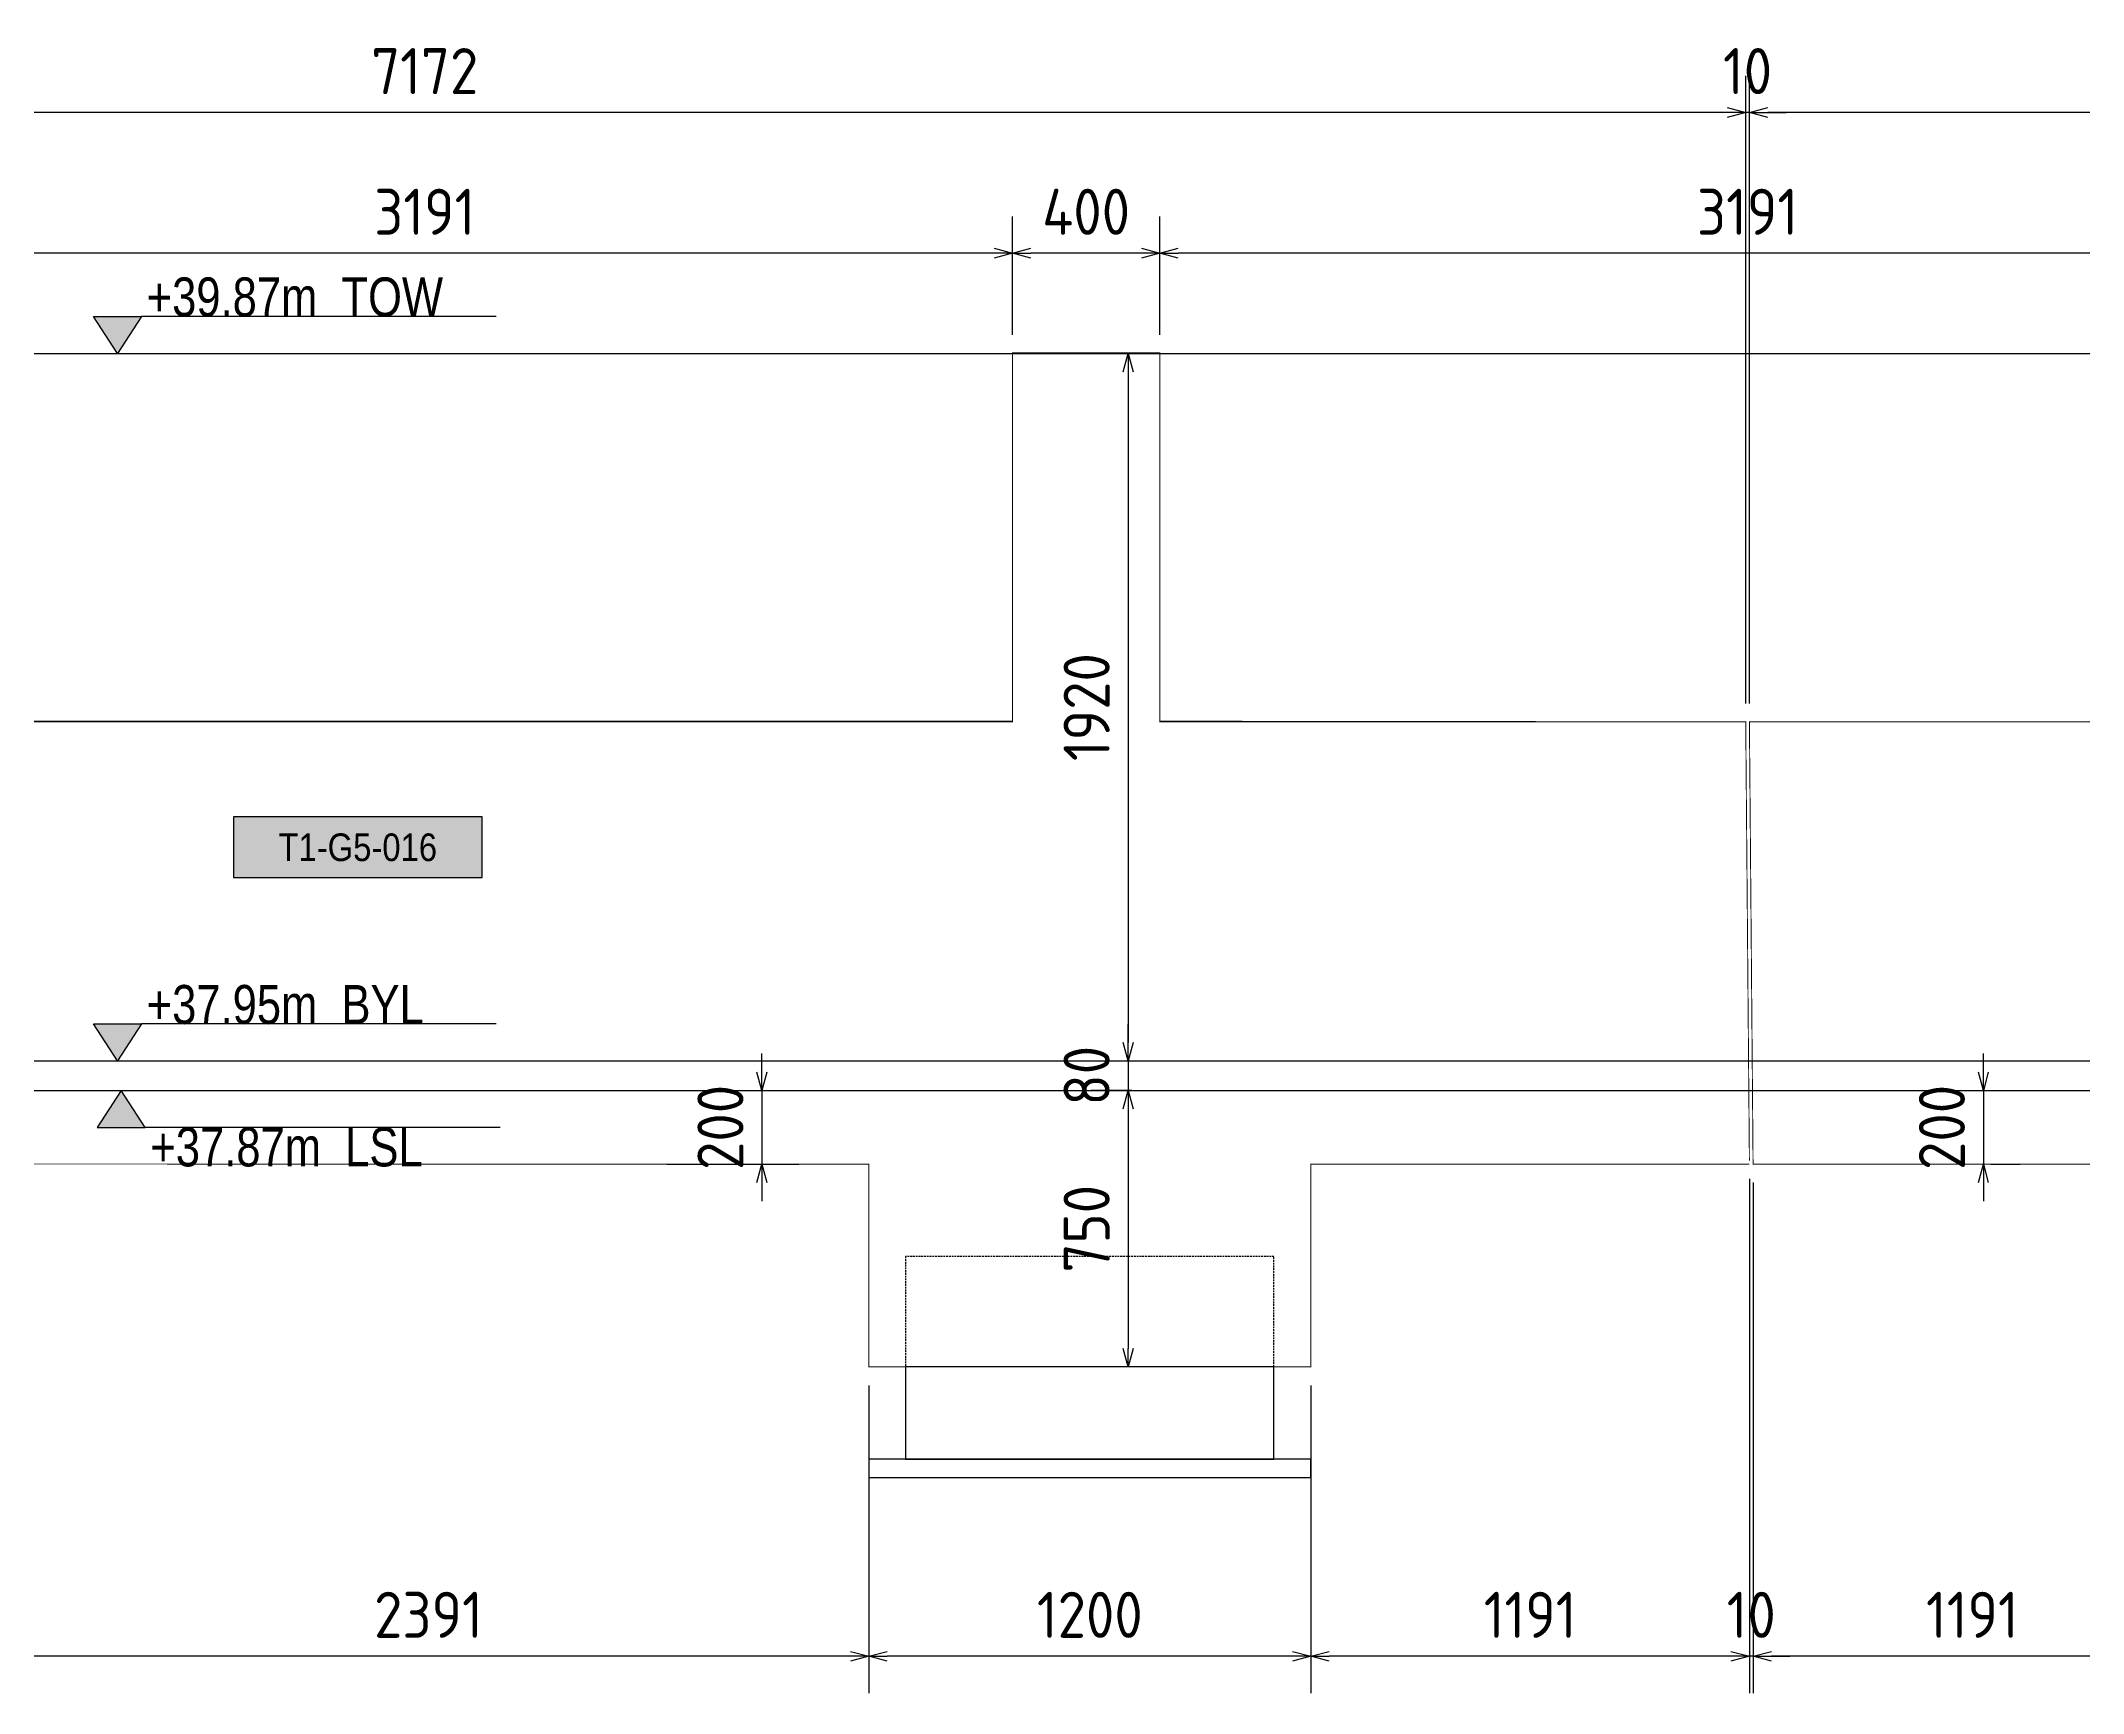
# Model space of a CAD drawing. Header units: centimetres. Extents: x -6122352 to 4157695, y -1694241 to 1947892.
# Drawn here: x 3355659 to 3361203, y 30705 to 35189 of the extents above; entities that cross this region are included whole.
import ezdxf
from ezdxf.enums import TextEntityAlignment as Align

# ---------------------------------------------------------------- set-up
doc = ezdxf.new("R2010")
doc.units = ezdxf.units.CM
doc.header["$MEASUREMENT"] = 0
doc.header["$PDMODE"] = 66
doc.header["$PDSIZE"] = 100
doc.linetypes.add('23585-XR-AR-END-SETTING OUT PLAN$0$HIDDEN', pattern=[0.375, 0.25, -0.125])
doc.linetypes.add('DASHED2', pattern=[0.375, 0.25, -0.125])
for name, color, linetype in [('0-T1-NEW', 7, 'Continuous'), ('00-MI-DIM', 7, 'Continuous'), ('@MI-TYPE-01', 30, 'Continuous'), ('@MI-TYPE-02', 6, 'Continuous'), ('JML-Dimension', 1, 'Continuous'), ('PANEL-TAGS', 7, 'Continuous'), ('SECTION', 130, 'Continuous')]:
    doc.layers.add(name, color=color, linetype=linetype)
doc.styles.add('PANELTAG_STYLE', font='arial.ttf')
doc.styles.add('Schueco-BEMSTIL', font='isocpeur.ttf', dxfattribs={"width": 0.9})
doc.styles.add('txt-Pisa-std', font='arial.ttf', dxfattribs={"width": 0.8})
doc.dimstyles.new('MI- JWC-TXT-2.5 MM', dxfattribs={"dimscale": 1.5, "dimtxt": 2.5, "dimasz": 1, "dimexe": 2, "dimexo": 1, "dimgap": 1, "dimtad": 1, "dimdec": 0, "dimdsep": 46, "dimtxsty": 'Schueco-BEMSTIL', "dimblk": 'OPEN30', "dimcen": 0, "dimdle": 2, "dimclrd": 140, "dimclre": 8, "dimclrt": 40, "dimadec": 0, "dimazin": 2, "dimtfac": 1, "dimtdec": 0, "dimtix": 1, "dimtmove": 2, "dimatfit": 3, "dimldrblk": 'OPEN', "dimfxl": 2, "dimlwd": -1, "dimlwe": -1, "dimarcsym": 0})

# ---------------------------------------------------------------- blocks, each defined once
blk = doc.blocks.new('_Open30')
at = {"color": 0, "linetype": 'ByBlock', "lineweight": -2}
for p, q in [((-1, 0.26794919), (0, 0)), ((0, 0), (-1, -0.26794919)), ((0, 0), (-1, 0))]:
    blk.add_line(p, q, dxfattribs=at)
blk = doc.blocks.new('*D2712')
at = {"layer": '00-MI-DIM', "color": 8, "transparency": 16777216}
for p, q in [((3358696.179492579, 34390.94210839086), (3358696.179492579, 34712.5677572122)), ((3361887.303553165, 34390.94210867603), (3361887.303553165, 34712.5677572122))]:
    blk.add_line(p, q, dxfattribs=at)
at = {"layer": '00-MI-DIM', "color": 140, "transparency": 16777216}
blk.add_line((3361837.303553165, 34612.5677572122), (3358746.179492579, 34612.5677572122), dxfattribs=at)
at = {"layer": 'Defpoints', "color": 0, "transparency": 16777216}
for p in [(3358696.179492579, 34612.5677572122), (3358696.179492579, 34340.94210839086), (3361887.303553165, 34340.94210867603)]:
    blk.add_point(p, dxfattribs=at)
at = {"layer": '00-MI-DIM', "color": 140, "transparency": 16777216, "xscale": 50, "yscale": 50, "zscale": 50, "rotation": 180}
blk.add_blockref('_Open30', (3358696.179492579, 34612.5677572122), dxfattribs=at)
at = {"layer": '00-MI-DIM', "color": 140, "transparency": 16777216, "xscale": 50, "yscale": 50, "zscale": 50}
blk.add_blockref('_Open30', (3361887.303553165, 34612.5677572122), dxfattribs=at)
at = {"layer": '00-MI-DIM', "color": 40, "transparency": 16777216, "insert": (3360291.741522872, 34725.0677572122), "char_height": 125, "attachment_point": 5, "style": 'Schueco-BEMSTIL'}
blk.add_mtext('3191', dxfattribs=at)
blk = doc.blocks.new('_Open')
at = {"color": 0, "linetype": 'ByBlock', "lineweight": -2}
for p, q in [((-1, 0.1666666666666667), (0, 0)), ((-1, -0.1666666666666667), (0, 0)), ((0, 0), (-1, 0))]:
    blk.add_line(p, q, dxfattribs=at)
blk = doc.blocks.new('*D2713')
at = {"layer": '00-MI-DIM', "color": 8, "transparency": 16777216}
for p, q in [((3358296.179492586, 34390.94210832754), (3358296.179492586, 34712.5677572122)), ((3358696.179492579, 34390.94210839086), (3358696.179492579, 34712.5677572122))]:
    blk.add_line(p, q, dxfattribs=at)
at = {"layer": '00-MI-DIM', "color": 140, "transparency": 16777216}
blk.add_line((3358646.179492579, 34612.5677572122), (3358346.179492586, 34612.5677572122), dxfattribs=at)
at = {"layer": 'Defpoints', "color": 0, "transparency": 16777216}
for p in [(3358296.179492586, 34612.5677572122), (3358296.179492586, 34340.94210832754), (3358696.179492579, 34340.94210839086)]:
    blk.add_point(p, dxfattribs=at)
at = {"layer": '00-MI-DIM', "color": 140, "transparency": 16777216, "xscale": 50, "yscale": 50, "zscale": 50, "rotation": 180}
blk.add_blockref('_Open30', (3358296.179492586, 34612.5677572122), dxfattribs=at)
at = {"layer": '00-MI-DIM', "color": 140, "transparency": 16777216, "xscale": 50, "yscale": 50, "zscale": 50}
blk.add_blockref('_Open30', (3358696.179492579, 34612.5677572122), dxfattribs=at)
at = {"layer": '00-MI-DIM', "color": 40, "transparency": 16777216, "insert": (3358496.179492583, 34725.0677572122), "char_height": 125, "attachment_point": 5, "style": 'Schueco-BEMSTIL'}
blk.add_mtext('400', dxfattribs=at)
blk = doc.blocks.new('*D2714')
at = {"layer": '00-MI-DIM', "color": 8, "transparency": 16777216}
for p, q in [((3355105.336431879, 34390.94210779097), (3355105.336431879, 34712.5677572122)), ((3358296.179492586, 34390.94210832754), (3358296.179492586, 34712.5677572122))]:
    blk.add_line(p, q, dxfattribs=at)
at = {"layer": '00-MI-DIM', "color": 140, "transparency": 16777216}
blk.add_line((3358246.179492586, 34612.5677572122), (3355155.336431879, 34612.5677572122), dxfattribs=at)
at = {"layer": 'Defpoints', "color": 0, "transparency": 16777216}
for p in [(3355105.336431879, 34612.5677572122), (3355105.336431879, 34340.94210779097), (3358296.179492586, 34340.94210832754)]:
    blk.add_point(p, dxfattribs=at)
at = {"layer": '00-MI-DIM', "color": 140, "transparency": 16777216, "xscale": 50, "yscale": 50, "zscale": 50, "rotation": 180}
blk.add_blockref('_Open30', (3355105.336431879, 34612.5677572122), dxfattribs=at)
at = {"layer": '00-MI-DIM', "color": 140, "transparency": 16777216, "xscale": 50, "yscale": 50, "zscale": 50}
blk.add_blockref('_Open30', (3358296.179492586, 34612.5677572122), dxfattribs=at)
at = {"layer": '00-MI-DIM', "color": 40, "transparency": 16777216, "insert": (3356700.757962232, 34725.0677572122), "char_height": 125, "attachment_point": 5, "style": 'Schueco-BEMSTIL'}
blk.add_mtext('3191', dxfattribs=at)
blk = doc.blocks.new('*D2690')
at = {"layer": '00-MI-DIM', "color": 8, "transparency": 16777216}
for p, q in [((3360296.741522873, 33390.9421085186), (3360296.741522873, 35094.28935758827)), ((3365876.427670072, 34390.94210921971), (3365876.427670072, 35094.28935758827))]:
    blk.add_line(p, q, dxfattribs=at)
at = {"layer": '00-MI-DIM', "color": 140, "transparency": 16777216}
blk.add_line((3365826.427670072, 34994.28935758827), (3360346.741522873, 34994.28935758827), dxfattribs=at)
at = {"layer": 'Defpoints', "color": 0, "transparency": 16777216}
for p in [(3360296.741522873, 34994.28935758827), (3365876.427670072, 34340.94210921971), (3360296.741522873, 33340.9421085186)]:
    blk.add_point(p, dxfattribs=at)
at = {"layer": '00-MI-DIM', "color": 140, "transparency": 16777216, "xscale": 50, "yscale": 50, "zscale": 50, "rotation": 180}
blk.add_blockref('_Open30', (3360296.741522873, 34994.28935758827), dxfattribs=at)
at = {"layer": '00-MI-DIM', "color": 140, "transparency": 16777216, "xscale": 50, "yscale": 50, "zscale": 50}
blk.add_blockref('_Open30', (3365876.427670072, 34994.28935758827), dxfattribs=at)
at = {"layer": '00-MI-DIM', "color": 40, "transparency": 16777216, "insert": (3363086.584596473, 35106.78935758827), "char_height": 125, "attachment_point": 5, "style": 'Schueco-BEMSTIL'}
blk.add_mtext('5580', dxfattribs=at)
blk = doc.blocks.new('*D2691')
at = {"layer": '00-MI-DIM', "color": 8, "transparency": 16777216}
for p, q in [((3360286.741522874, 33390.94210851861), (3360286.741522874, 35094.28935758827)), ((3360296.741522873, 33390.9421085186), (3360296.741522873, 35094.28935758827))]:
    blk.add_line(p, q, dxfattribs=at)
at = {"layer": '00-MI-DIM', "color": 140, "transparency": 16777216}
for p, q in [((3360236.741522874, 34994.28935758827), (3360186.741522874, 34994.28935758827)), ((3360296.741522873, 34994.28935758827), (3360286.741522874, 34994.28935758827)), ((3360346.741522873, 34994.28935758827), (3360396.741522873, 34994.28935758827))]:
    blk.add_line(p, q, dxfattribs=at)
at = {"layer": 'Defpoints', "color": 0, "transparency": 16777216}
for p in [(3360286.741522874, 34994.28935758827), (3360286.741522874, 33340.94210851861), (3360296.741522873, 33340.9421085186)]:
    blk.add_point(p, dxfattribs=at)
at = {"layer": '00-MI-DIM', "color": 140, "transparency": 16777216, "xscale": 50, "yscale": 50, "zscale": 50}
blk.add_blockref('_Open30', (3360286.741522874, 34994.28935758827), dxfattribs=at)
at = {"layer": '00-MI-DIM', "color": 140, "transparency": 16777216, "xscale": 50, "yscale": 50, "zscale": 50, "rotation": 180}
blk.add_blockref('_Open30', (3360296.741522873, 34994.28935758827), dxfattribs=at)
at = {"layer": '00-MI-DIM', "color": 40, "transparency": 16777216, "insert": (3360291.741522873, 35106.78935758827), "char_height": 125, "attachment_point": 5, "style": 'Schueco-BEMSTIL'}
blk.add_mtext('10', dxfattribs=at)
blk = doc.blocks.new('*D2692')
at = {"layer": '00-MI-DIM', "color": 8, "transparency": 16777216}
for p, q in [((3353114.633901568, 33390.94210755286), (3353114.633901568, 35094.28935758827)), ((3360286.741522874, 33390.94210851861), (3360286.741522874, 35094.28935758827))]:
    blk.add_line(p, q, dxfattribs=at)
at = {"layer": '00-MI-DIM', "color": 140, "transparency": 16777216}
blk.add_line((3360236.741522874, 34994.28935758827), (3353164.633901568, 34994.28935758827), dxfattribs=at)
at = {"layer": 'Defpoints', "color": 0, "transparency": 16777216}
for p in [(3353114.633901568, 34994.28935758827), (3353114.633901568, 33340.94210755286), (3360286.741522874, 33340.94210851861)]:
    blk.add_point(p, dxfattribs=at)
at = {"layer": '00-MI-DIM', "color": 140, "transparency": 16777216, "xscale": 50, "yscale": 50, "zscale": 50, "rotation": 180}
blk.add_blockref('_Open30', (3353114.633901568, 34994.28935758827), dxfattribs=at)
at = {"layer": '00-MI-DIM', "color": 140, "transparency": 16777216, "xscale": 50, "yscale": 50, "zscale": 50}
blk.add_blockref('_Open30', (3360286.741522874, 34994.28935758827), dxfattribs=at)
at = {"layer": '00-MI-DIM', "color": 40, "transparency": 16777216, "insert": (3356700.68771222, 35106.78935758827), "char_height": 125, "attachment_point": 5, "style": 'Schueco-BEMSTIL'}
blk.add_mtext('7172', dxfattribs=at)
blk = doc.blocks.new('*D2704')
at = {"layer": '00-MI-DIM', "color": 8, "transparency": 16777216}
for p, q in [((3360306.719935816, 32090.63065378315), (3360306.719935816, 30705.44262883194)), ((3361497.281966392, 31540.63065373474), (3361497.281966392, 30705.44262883194))]:
    blk.add_line(p, q, dxfattribs=at)
at = {"layer": '00-MI-DIM', "color": 140, "transparency": 16777216}
blk.add_line((3361447.281966392, 30805.44262883194), (3360356.719935816, 30805.44262883194), dxfattribs=at)
at = {"layer": 'Defpoints', "color": 0, "transparency": 16777216}
for p in [(3360306.719935816, 32140.63065378315), (3361497.281966392, 31590.63065373474), (3360306.719935816, 30805.44262883194)]:
    blk.add_point(p, dxfattribs=at)
at = {"layer": '00-MI-DIM', "color": 140, "transparency": 16777216, "xscale": 50, "yscale": 50, "zscale": 50, "rotation": 180}
blk.add_blockref('_Open30', (3360306.719935816, 30805.44262883194), dxfattribs=at)
at = {"layer": '00-MI-DIM', "color": 140, "transparency": 16777216, "xscale": 50, "yscale": 50, "zscale": 50}
blk.add_blockref('_Open30', (3361497.281966392, 30805.44262883194), dxfattribs=at)
at = {"layer": '00-MI-DIM', "color": 40, "transparency": 16777216, "insert": (3360902.000951104, 30917.94262883194), "char_height": 125, "attachment_point": 5, "style": 'Schueco-BEMSTIL'}
blk.add_mtext('1191', dxfattribs=at)
blk = doc.blocks.new('*D2705')
at = {"layer": '00-MI-DIM', "color": 8, "transparency": 16777216}
for p, q in [((3360296.719935835, 32100.6306531165), (3360296.719935835, 30705.44262883194)), ((3360306.719935816, 32090.63065378315), (3360306.719935816, 30705.44262883194))]:
    blk.add_line(p, q, dxfattribs=at)
at = {"layer": '00-MI-DIM', "color": 140, "transparency": 16777216}
for p, q in [((3360246.719935835, 30805.44262883194), (3360196.719935835, 30805.44262883194)), ((3360306.719935816, 30805.44262883194), (3360296.719935835, 30805.44262883194)), ((3360356.719935816, 30805.44262883194), (3360406.719935816, 30805.44262883194))]:
    blk.add_line(p, q, dxfattribs=at)
at = {"layer": 'Defpoints', "color": 0, "transparency": 16777216}
for p in [(3360296.719935835, 32150.6306531165), (3360306.719935816, 32140.63065378315), (3360296.719935835, 30805.44262883194)]:
    blk.add_point(p, dxfattribs=at)
at = {"layer": '00-MI-DIM', "color": 140, "transparency": 16777216, "xscale": 50, "yscale": 50, "zscale": 50}
blk.add_blockref('_Open30', (3360296.719935835, 30805.44262883194), dxfattribs=at)
at = {"layer": '00-MI-DIM', "color": 140, "transparency": 16777216, "xscale": 50, "yscale": 50, "zscale": 50, "rotation": 180}
blk.add_blockref('_Open30', (3360306.719935816, 30805.44262883194), dxfattribs=at)
at = {"layer": '00-MI-DIM', "color": 40, "transparency": 16777216, "insert": (3360301.719935826, 30917.94262883194), "char_height": 125, "attachment_point": 5, "style": 'Schueco-BEMSTIL'}
blk.add_mtext('10', dxfattribs=at)
blk = doc.blocks.new('*D2706')
at = {"layer": '00-MI-DIM', "color": 8, "transparency": 16777216}
for p, q in [((3360296.719935835, 32100.6306531165), (3360296.719935835, 30705.44262883194)), ((3359106.157905709, 31540.63065382599), (3359106.157905709, 30705.44262883194))]:
    blk.add_line(p, q, dxfattribs=at)
at = {"layer": '00-MI-DIM', "color": 140, "transparency": 16777216}
blk.add_line((3360246.719935835, 30805.44262883194), (3359156.157905709, 30805.44262883194), dxfattribs=at)
at = {"layer": 'Defpoints', "color": 0, "transparency": 16777216}
for p in [(3360296.719935835, 32150.6306531165), (3359106.157905709, 31590.63065382599), (3359106.157905709, 30805.44262883194)]:
    blk.add_point(p, dxfattribs=at)
at = {"layer": '00-MI-DIM', "color": 140, "transparency": 16777216, "xscale": 50, "yscale": 50, "zscale": 50, "rotation": 180}
blk.add_blockref('_Open30', (3359106.157905709, 30805.44262883194), dxfattribs=at)
at = {"layer": '00-MI-DIM', "color": 140, "transparency": 16777216, "xscale": 50, "yscale": 50, "zscale": 50}
blk.add_blockref('_Open30', (3360296.719935835, 30805.44262883194), dxfattribs=at)
at = {"layer": '00-MI-DIM', "color": 40, "transparency": 16777216, "insert": (3359701.438920772, 30917.94262883194), "char_height": 125, "attachment_point": 5, "style": 'Schueco-BEMSTIL'}
blk.add_mtext('1191', dxfattribs=at)
blk = doc.blocks.new('*D2707')
at = {"layer": '00-MI-DIM', "color": 8, "transparency": 16777216}
for p, q in [((3357906.181552799, 31540.63065382599), (3357906.181552799, 30705.44262883194)), ((3359106.157905709, 31540.63065382599), (3359106.157905709, 30705.44262883194))]:
    blk.add_line(p, q, dxfattribs=at)
at = {"layer": '00-MI-DIM', "color": 140, "transparency": 16777216}
blk.add_line((3359056.157905709, 30805.44262883194), (3357956.181552799, 30805.44262883194), dxfattribs=at)
at = {"layer": 'Defpoints', "color": 0, "transparency": 16777216}
for p in [(3357906.181552799, 31590.63065382599), (3359106.157905709, 31590.63065382599), (3357906.181552799, 30805.44262883194)]:
    blk.add_point(p, dxfattribs=at)
at = {"layer": '00-MI-DIM', "color": 140, "transparency": 16777216, "xscale": 50, "yscale": 50, "zscale": 50, "rotation": 180}
blk.add_blockref('_Open30', (3357906.181552799, 30805.44262883194), dxfattribs=at)
at = {"layer": '00-MI-DIM', "color": 140, "transparency": 16777216, "xscale": 50, "yscale": 50, "zscale": 50}
blk.add_blockref('_Open30', (3359106.157905709, 30805.44262883194), dxfattribs=at)
at = {"layer": '00-MI-DIM', "color": 40, "transparency": 16777216, "insert": (3358506.169729254, 30917.94262883194), "char_height": 125, "attachment_point": 5, "style": 'Schueco-BEMSTIL'}
blk.add_mtext('1200', dxfattribs=at)
blk = doc.blocks.new('*D2708')
at = {"layer": '00-MI-DIM', "color": 8, "transparency": 16777216}
for p, q in [((3355515.314845518, 31540.63065382599), (3355515.314845518, 30705.44262883194)), ((3357906.181552799, 31540.63065382599), (3357906.181552799, 30705.44262883194))]:
    blk.add_line(p, q, dxfattribs=at)
at = {"layer": '00-MI-DIM', "color": 140, "transparency": 16777216}
blk.add_line((3357856.181552799, 30805.44262883194), (3355565.314845518, 30805.44262883194), dxfattribs=at)
at = {"layer": 'Defpoints', "color": 0, "transparency": 16777216}
for p in [(3355515.314845518, 31590.63065382599), (3357906.181552799, 31590.63065382599), (3355515.314845518, 30805.44262883194)]:
    blk.add_point(p, dxfattribs=at)
at = {"layer": '00-MI-DIM', "color": 140, "transparency": 16777216, "xscale": 50, "yscale": 50, "zscale": 50, "rotation": 180}
blk.add_blockref('_Open30', (3355515.314845518, 30805.44262883194), dxfattribs=at)
at = {"layer": '00-MI-DIM', "color": 140, "transparency": 16777216, "xscale": 50, "yscale": 50, "zscale": 50}
blk.add_blockref('_Open30', (3357906.181552799, 30805.44262883194), dxfattribs=at)
at = {"layer": '00-MI-DIM', "color": 40, "transparency": 16777216, "insert": (3356710.748199159, 30917.94262883194), "char_height": 125, "attachment_point": 5, "style": 'Schueco-BEMSTIL'}
blk.add_mtext('2391', dxfattribs=at)
blk = doc.blocks.new('T1-FOOTING ELEVATION')
at = {"color": 9}
blk.add_lwpolyline([(-600, -250), (600, -250), (600, -300), (-600, -300)], close=True, dxfattribs=at)
at = {"layer": '@MI-TYPE-01', "color": 114, "linetype": '23585-XR-AR-END-SETTING OUT PLAN$0$HIDDEN', "ltscale": 20, "true_color": 0x139b48}
blk.add_lwpolyline([(-500, 0), (-500, 300), (500, 300), (500, 0)], dxfattribs=at)
at = {"layer": '@MI-TYPE-01', "color": 114, "true_color": 0x139b48}
blk.add_lwpolyline([(-500, 0), (500, 0), (500, -250), (-500, -250)], close=True, dxfattribs=at)
blk = doc.blocks.new('*U1106')
at = {"layer": 'JML-Dimension'}
h = blk.add_hatch(color=10, dxfattribs=at)
h.dxf.hatch_style = 1
h.paths.add_polyline_path([(0, 0), (-1.536000000000001, 2.370060967168342), (1.536000000000001, 2.370060967168342)])
blk.add_line((24.30826820831656, 2.370060967168342), (1.536000000000001, 2.370060967168342), dxfattribs=at)
blk.add_lwpolyline([(0, 0), (-1.536000000000001, 2.370060967168342), (1.536000000000001, 2.370060967168342), (0, 0)], dxfattribs=at)
at = {"color": 5, "style": 'txt-Pisa-std', "width": 0.8}
blk.add_attdef('+0.0', text='', height=2.5, dxfattribs=at).set_placement((1.870588582061714, 2.370060967168342), align=Align.BOTTOM_LEFT)
blk = doc.blocks.new('*D2757')
at = {"layer": '@MI-TYPE-02', "color": 140, "transparency": 16777216}
for p, q in [((3360931.88959963, 32390.630653826), (3360931.88959963, 32440.630653826)), ((3360931.88959963, 32340.630653826), (3360931.88959963, 32140.630653826)), ((3360931.88959963, 32090.630653826), (3360931.88959963, 32040.630653826))]:
    blk.add_line(p, q, dxfattribs=at)
at = {"layer": '@MI-TYPE-02', "color": 8, "transparency": 16777216}
for p, q in [((3360951.064190254, 32340.630653826), (3361031.88959963, 32340.630653826)), ((3360952.000951042, 32140.630653826), (3361031.88959963, 32140.630653826))]:
    blk.add_line(p, q, dxfattribs=at)
at = {"layer": 'Defpoints', "color": 0, "transparency": 16777216}
for p in [(3360901.064190254, 32340.630653826), (3360902.000951042, 32140.630653826), (3360931.88959963, 32140.630653826)]:
    blk.add_point(p, dxfattribs=at)
at = {"layer": '@MI-TYPE-02', "color": 140, "transparency": 16777216, "xscale": 50, "yscale": 50, "zscale": 50}
for p, rotation in [((3360931.88959963, 32340.630653826), 270), ((3360931.88959963, 32140.630653826), 90)]:
    blk.add_blockref('_Open30', p, dxfattribs=dict(at, rotation=rotation))
at = {"layer": '@MI-TYPE-02', "color": 40, "transparency": 16777216, "insert": (3360819.389599629, 32240.63065382504), "char_height": 125, "attachment_point": 5, "rotation": 90, "style": 'Schueco-BEMSTIL'}
blk.add_mtext('200', dxfattribs=at)
blk = doc.blocks.new('*D2759')
at = {"layer": '@MI-TYPE-02', "color": 8, "transparency": 16777216}
for p, q in [((3358546.179492584, 34340.94210835922), (3358710.051829651, 34340.94210835922)), ((3358546.179492584, 32420.94210921972), (3358710.051829651, 32420.94210921972))]:
    blk.add_line(p, q, dxfattribs=at)
at = {"layer": '@MI-TYPE-02', "color": 140, "transparency": 16777216}
blk.add_line((3358610.051829651, 34290.94210835922), (3358610.051829651, 32470.94210921972), dxfattribs=at)
at = {"layer": 'Defpoints', "color": 0, "transparency": 16777216}
for p in [(3358496.179492584, 34340.94210835922), (3358496.179492584, 32420.94210921972), (3358610.051829651, 32420.94210921972)]:
    blk.add_point(p, dxfattribs=at)
at = {"layer": '@MI-TYPE-02', "color": 140, "transparency": 16777216, "xscale": 50, "yscale": 50, "zscale": 50}
for p, rotation in [((3358610.051829651, 34340.94210835922), 90), ((3358610.051829651, 32420.94210921972), 270)]:
    blk.add_blockref('_Open30', p, dxfattribs=dict(at, rotation=rotation))
at = {"layer": '@MI-TYPE-02', "color": 40, "transparency": 16777216, "insert": (3358497.551829651, 33380.94210878851), "char_height": 125, "attachment_point": 5, "rotation": 90, "style": 'Schueco-BEMSTIL'}
blk.add_mtext('1920', dxfattribs=at)
blk = doc.blocks.new('*D2760')
at = {"layer": '@MI-TYPE-02', "color": 140, "transparency": 16777216}
for p, q in [((3358610.051829653, 32470.94210921972), (3358610.051829653, 32520.94210921972)), ((3358610.051829653, 32420.94210921972), (3358610.051829653, 32340.630653826)), ((3358610.051829653, 32290.630653826), (3358610.051829653, 32240.630653826))]:
    blk.add_line(p, q, dxfattribs=at)
at = {"layer": '@MI-TYPE-02', "color": 8, "transparency": 16777216}
for p, q in [((3358546.179492584, 32420.94210921972), (3358710.051829653, 32420.94210921972)), ((3358619.909682161, 32340.630653826), (3358510.051829653, 32340.630653826))]:
    blk.add_line(p, q, dxfattribs=at)
at = {"layer": 'Defpoints', "color": 0, "transparency": 16777216}
for p in [(3358496.179492584, 32420.94210921972), (3358610.051829653, 32340.630653826), (3358669.909682161, 32340.630653826)]:
    blk.add_point(p, dxfattribs=at)
at = {"layer": '@MI-TYPE-02', "color": 140, "transparency": 16777216, "xscale": 50, "yscale": 50, "zscale": 50}
for p, rotation in [((3358610.051829653, 32420.94210921972), 270), ((3358610.051829653, 32340.630653826), 90)]:
    blk.add_blockref('_Open30', p, dxfattribs=dict(at, rotation=rotation))
at = {"layer": '@MI-TYPE-02', "color": 40, "transparency": 16777216, "insert": (3358497.551829652, 32380.7863815219), "char_height": 125, "attachment_point": 5, "rotation": 90, "style": 'Schueco-BEMSTIL'}
blk.add_mtext('80', dxfattribs=at)
blk = doc.blocks.new('*D2761')
at = {"layer": '@MI-TYPE-02', "color": 8, "transparency": 16777216}
for p, q in [((3358619.909682161, 32340.630653826), (3358510.051829655, 32340.630653826)), ((3358664.170537883, 31590.630653826), (3358510.051829655, 31590.630653826))]:
    blk.add_line(p, q, dxfattribs=at)
at = {"layer": '@MI-TYPE-02', "color": 140, "transparency": 16777216}
blk.add_line((3358610.051829655, 32290.630653826), (3358610.051829655, 31640.630653826), dxfattribs=at)
at = {"layer": 'Defpoints', "color": 0, "transparency": 16777216}
for p in [(3358669.909682161, 32340.630653826), (3358610.051829655, 31590.630653826), (3358714.170537883, 31590.630653826)]:
    blk.add_point(p, dxfattribs=at)
at = {"layer": '@MI-TYPE-02', "color": 140, "transparency": 16777216, "xscale": 50, "yscale": 50, "zscale": 50}
for p, rotation in [((3358610.051829655, 32340.630653826), 90), ((3358610.051829655, 31590.630653826), 270)]:
    blk.add_blockref('_Open30', p, dxfattribs=dict(at, rotation=rotation))
at = {"layer": '@MI-TYPE-02', "color": 40, "transparency": 16777216, "insert": (3358497.551829654, 31965.63065382504), "char_height": 125, "attachment_point": 5, "rotation": 90, "style": 'Schueco-BEMSTIL'}
blk.add_mtext('750', dxfattribs=at)
blk = doc.blocks.new('*D2762')
at = {"layer": '@MI-TYPE-02', "color": 140, "transparency": 16777216}
for p, q in [((3357615.907660081, 32390.630653826), (3357615.907660081, 32440.630653826)), ((3357615.907660081, 32340.630653826), (3357615.907660081, 32140.6306539247)), ((3357615.907660081, 32090.6306539247), (3357615.907660081, 32040.6306539247))]:
    blk.add_line(p, q, dxfattribs=at)
at = {"layer": '@MI-TYPE-02', "color": 8, "transparency": 16777216}
for p, q in [((3357358.116084267, 32340.630653826), (3357715.907660081, 32340.630653826)), ((3357358.1160843, 32140.6306539247), (3357715.907660081, 32140.6306539247))]:
    blk.add_line(p, q, dxfattribs=at)
at = {"layer": 'Defpoints', "color": 0, "transparency": 16777216}
for p in [(3357308.116084267, 32340.630653826), (3357308.1160843, 32140.6306539247), (3357615.907660081, 32140.6306539247)]:
    blk.add_point(p, dxfattribs=at)
at = {"layer": '@MI-TYPE-02', "color": 140, "transparency": 16777216, "xscale": 50, "yscale": 50, "zscale": 50}
for p, rotation in [((3357615.907660081, 32340.630653826), 270), ((3357615.907660081, 32140.6306539247), 90)]:
    blk.add_blockref('_Open30', p, dxfattribs=dict(at, rotation=rotation))
at = {"layer": '@MI-TYPE-02', "color": 40, "transparency": 16777216, "insert": (3357503.40766008, 32240.63065387439), "char_height": 125, "attachment_point": 5, "rotation": 90, "style": 'Schueco-BEMSTIL'}
blk.add_mtext('200', dxfattribs=at)
blk = doc.blocks.new('PANELTAG')
at = {"layer": 'PANEL-TAGS', "color": 1}
blk.add_lwpolyline([(-13.49999999999989, -3.300000000000182), (13.50000000000011, -3.300000000000182), (13.50000000000011, 3.299999999999727), (-13.49999999999989, 3.299999999999727)], close=True, dxfattribs=at)
at = {"layer": 'PANEL-TAGS', "color": 40, "true_color": 0xffd700}
blk.add_solid([(-13.49999999999989, -3.300000000000182), (13.50000000000011, -3.300000000000182), (-13.49999999999989, 3.299999999999727), (13.50000000000011, 3.299999999999727)], dxfattribs=at)
at = {"layer": 'PANEL-TAGS', "color": 5, "style": 'PANELTAG_STYLE', "width": 0.85}
blk.add_attdef('TAGNO', text='', height=3, dxfattribs=at).set_placement((1.13686837721616e-13, -4.547473508864641e-13), align=Align.MIDDLE)

msp = doc.modelspace()

# ---------------------------------------------------------------- linework, layer by layer
at = {"color": 160, "linetype": 'DASHED2', "ltscale": 5}
for points in [[(3347932.913726456, 34340.94210921971), (3367570.773235866, 34340.94210921971)], [(3347522.897411602, 32420.94210921971), (3367570.773235866, 32420.94210921971)], [(3347532.875824412, 32340.63065382599), (3367580.751648642, 32340.63065382599)]]:
    msp.add_lwpolyline(points, dxfattribs=at)
at = {"layer": '0-T1-NEW', "color": 30, "ltscale": 20, "const_width": 2.5}
for points in [[(3360296.719935835, 32150.6306531165), (3360286.741522874, 33340.94210851861), (3358696.179492743, 33340.94210839365), (3358696.179492579, 34340.94210839086), (3358296.179492586, 34340.94210832754), (3358296.179492732, 33340.94210832753), (3355105.336432031, 33340.94210778908), (3355105.336431879, 34340.94210779097), (3354705.336431882, 34340.94210773789), (3354705.336432035, 33340.94210772764), (3353114.633901568, 33340.94210755286), (3353124.62832074, 32140.63065376936), (3354315.330851211, 32140.63065388262), (3354315.37486834, 31590.63065382599), (3355515.314845518, 31590.63065382599), (3355515.314845411, 32140.63065362849), (3357906.157905701, 32140.63065402349), (3357906.181552799, 31590.63065382599), (3359106.157905709, 31590.63065382599), (3359106.157905709, 32140.63065380311), (3360296.719935835, 32140.63065384886)], [(3361887.303553318, 33340.94210866579), (3360296.741522873, 33340.9421085186), (3360306.719935816, 32140.63065378315), (3361497.281966265, 32140.63065386883)]]:
    msp.add_lwpolyline(points, dxfattribs=at)

# ---------------------------------------------------------------- block references
at = {"layer": '@MI-TYPE-01', "color": 30, "xscale": -1}
msp.add_blockref('T1-FOOTING ELEVATION', (3358506.157905373, 31590.63065382599), dxfattribs=at)
at = {"layer": 'PANEL-TAGS'}
ref = msp.add_blockref('PANELTAG', (3356518.826109181, 33000.70580026507), dxfattribs=dict(at, xscale=25, yscale=25, zscale=25))
ref.add_attrib('TAGNO', 'T1-G5-016', dxfattribs={"color": 5, "height": 75, "style": 'PANELTAG_STYLE', "width": 0.8499999999999999}).set_placement((3356518.826109181, 33000.70580026507), align=Align.MIDDLE_CENTER)
at = {"layer": 'SECTION', "color": 6}
ref = msp.add_blockref('*U1106', (3355866.760392793, 34340.94210921721), dxfattribs=dict(at, xscale=42.30147098076819, yscale=42.30147098076819, zscale=42.30147098076819))
ref.add_attrib('+0.0', '+39.87m  TOW', (3355945.889041452, 34441.19917444108), dxfattribs={"layer": 'JML-Dimension', "color": 5, "height": 105.7536774519205, "style": 'txt-Pisa-std', "width": 0.8})
ref = msp.add_blockref('*U1106', (3355866.760392793, 32420.94210921971), dxfattribs=dict(at, xscale=42.30147098076819, yscale=42.30147098076819, zscale=42.30147098076819))
ref.add_attrib('+0.0', '+37.95m  BYL', (3355945.889041452, 32521.19917444359), dxfattribs={"layer": 'JML-Dimension', "color": 5, "height": 105.7536774519205, "style": 'txt-Pisa-std', "width": 0.8})
ref = msp.add_blockref('*U1106', (3355876.738805569, 32340.63065382849), dxfattribs=dict(at, xscale=-42.30147098076819, yscale=42.30147098076819, zscale=42.30147098076819, rotation=180))
ref.add_attrib('+0.0', '+37.87m  LSL', (3355955.867454228, 32134.69204872258), dxfattribs={"layer": 'JML-Dimension', "color": 5, "height": 105.7536774519205, "style": 'txt-Pisa-std', "width": 0.8})

# ---------------------------------------------------------------- dimensions: what is measured, and where the dimension line sits
at = {"layer": '00-MI-DIM', "color": 30}
for base, p1, p2, picture, middle in [((3353114.633901568, 34994.28935758827), (3360286.741522874, 33340.94210851861), (3353114.633901568, 33340.94210755286), '*D2692', (3356700.68771222, 34994.28935758827)), ((3360286.741522874, 34994.28935758827), (3360296.741522873, 33340.9421085186), (3360286.741522874, 33340.94210851861), '*D2691', (3360291.741522873, 34994.28935758827)), ((3359106.157905709, 30805.44262883194), (3360296.719935835, 32150.6306531165), (3359106.157905709, 31590.63065382599), '*D2706', (3359701.438920772, 30805.44262883194)), ((3360296.719935835, 30805.44262883194), (3360306.719935816, 32140.63065378315), (3360296.719935835, 32150.6306531165), '*D2705', (3360301.719935826, 30805.44262883194)), ((3360306.719935816, 30805.44262883194), (3361497.281966392, 31590.63065373474), (3360306.719935816, 32140.63065378315), '*D2704', (3360902.000951104, 30805.44262883194)), ((3355515.314845518, 30805.44262883194), (3357906.181552799, 31590.63065382599), (3355515.314845518, 31590.63065382599), '*D2708', (3356710.748199159, 30805.44262883194)), ((3357906.181552799, 30805.44262883194), (3359106.157905709, 31590.63065382599), (3357906.181552799, 31590.63065382599), '*D2707', (3358506.169729254, 30805.44262883194))]:
    dim = msp.add_linear_dim(base=base, p1=p1, p2=p2, angle=180, dimstyle='MI- JWC-TXT-2.5 MM', dxfattribs=at)
    dim.commit()
    dim.dimension.update_dxf_attribs({"geometry": picture, "text_midpoint": middle, "dimtype": 160})
for base, p1, p2, picture, middle in [((3360296.741522873, 34994.28935758827), (3365876.427670072, 34340.94210921971), (3360296.741522873, 33340.9421085186), '*D2690', (3363086.584596473, 35106.78935758827)), ((3355105.336431879, 34612.5677572122), (3358296.179492586, 34340.94210832754), (3355105.336431879, 34340.94210779097), '*D2714', (3356700.757962232, 34725.0677572122)), ((3358296.179492586, 34612.5677572122), (3358696.179492579, 34340.94210839086), (3358296.179492586, 34340.94210832754), '*D2713', (3358496.179492583, 34725.0677572122)), ((3358696.179492579, 34612.5677572122), (3361887.303553165, 34340.94210867603), (3358696.179492579, 34340.94210839086), '*D2712', (3360291.741522872, 34725.0677572122))]:
    dim = msp.add_linear_dim(base=base, p1=p1, p2=p2, angle=180, dimstyle='MI- JWC-TXT-2.5 MM', dxfattribs=at)
    dim.commit()
    dim.dimension.update_dxf_attribs({"geometry": picture, "text_midpoint": middle})
at = {"layer": '@MI-TYPE-02', "color": 30}
for base, p1, p2, picture, middle in [((3358610.051829651, 32420.94210921972), (3358496.179492583, 34340.9421083592), (3358496.179492583, 32420.94210921971), '*D2759', (3358497.551829651, 33380.94210878851)), ((3358610.051829653, 32340.630653826), (3358496.179492583, 32420.94210921971), (3358669.909682159, 32340.63065382599), '*D2760', (3358497.551829652, 32380.7863815219)), ((3357615.907660081, 32140.6306539247), (3357308.116084265, 32340.63065382599), (3357308.116084298, 32140.63065392468), '*D2762', (3357503.40766008, 32240.63065387439)), ((3360931.88959963, 32140.630653826), (3360901.064190252, 32340.63065382599), (3360902.000951041, 32140.63065382599), '*D2757', (3360819.389599629, 32240.63065382504)), ((3358610.051829655, 31590.630653826), (3358669.909682159, 32340.63065382599), (3358714.170537881, 31590.63065382599), '*D2761', (3358497.551829654, 31965.63065382504))]:
    dim = msp.add_linear_dim(base=base, p1=p1, p2=p2, angle=90, dimstyle='MI- JWC-TXT-2.5 MM', dxfattribs=at)
    dim.commit()
    dim.dimension.update_dxf_attribs({"geometry": picture, "text_midpoint": middle})

doc.saveas('drawing.dxf')
